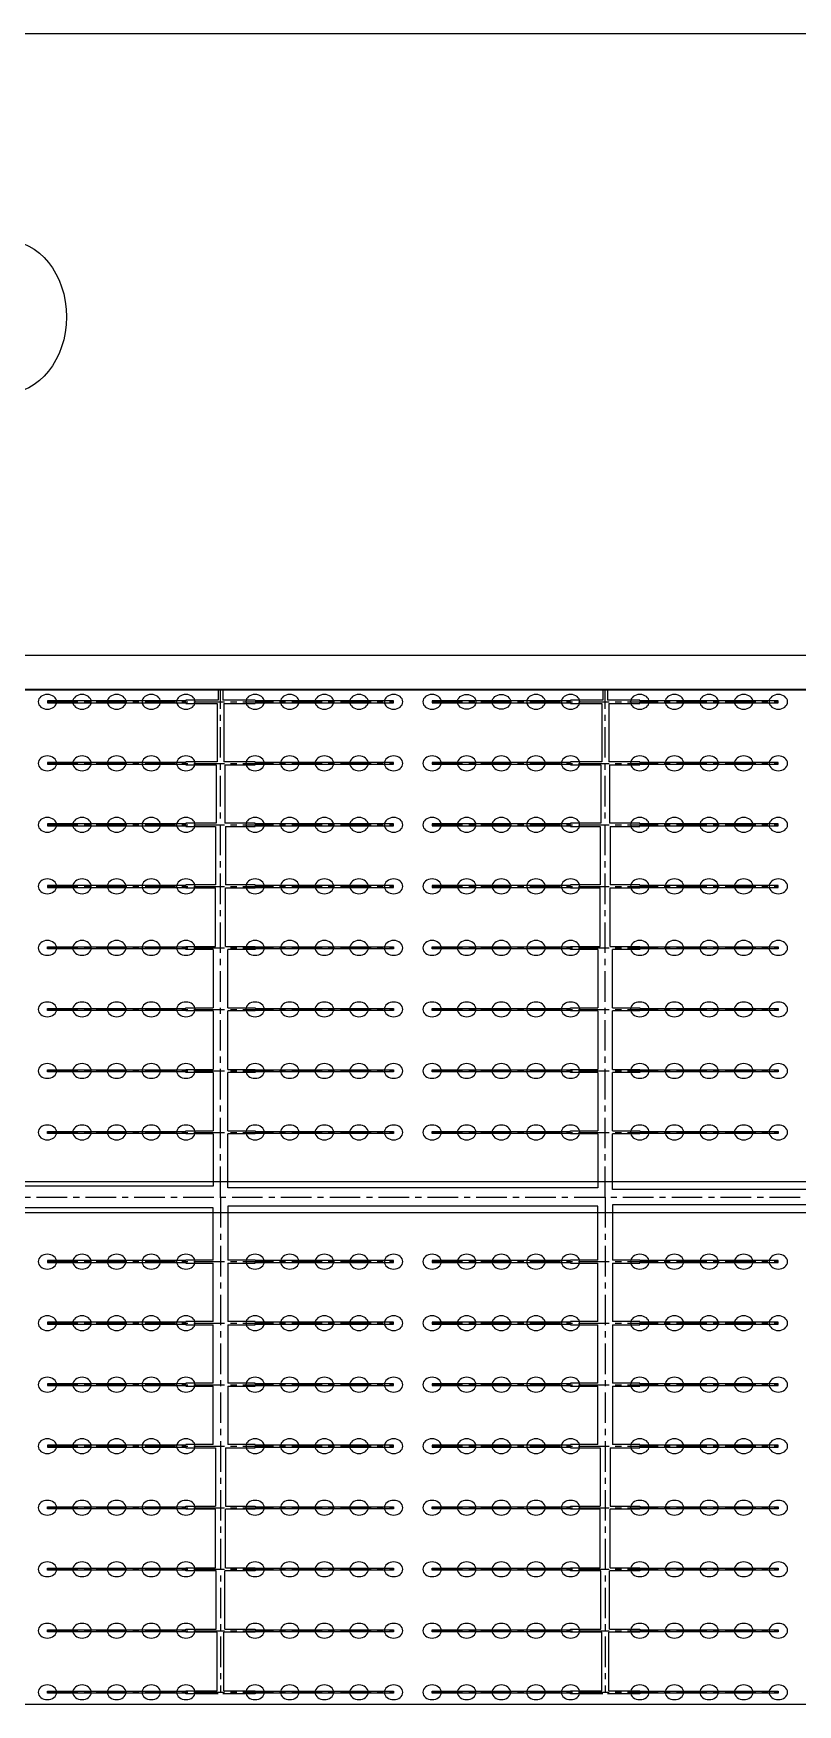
# Model space of a CAD drawing. Header units: millimetres. Extents: x 738100 to 1284508, y 138373 to 260796.
# Drawn here: x 824032 to 831976, y 219875 to 237261 of the extents above; entities that cross this region are included whole.
import ezdxf

# ---------------------------------------------------------------- set-up
doc = ezdxf.new("R2010")
doc.units = ezdxf.units.MM
doc.linetypes.add('CENTER', pattern=[50.8, 31.75, -6.35, 6.35, -6.35])
doc.layers.add('轴线', color=6, linetype='CENTER')

msp = doc.modelspace()

# ---------------------------------------------------------------- linework, layer by layer
at = {"lineweight": -3, "ltscale": 100}
for p, q in [((779900.494, 237260.765), (843900.494, 237260.765)), ((843900.494, 230435.296), (779900.494, 230435.296)), ((779900.494, 230433.442), (843900.494, 230433.442)), ((777220.494, 225315.296), (843900.494, 225315.296)), ((777220.494, 225315.296), (843900.494, 225315.296)), ((777220.494, 225315.296), (843900.494, 225315.296)), ((779900.494, 224995.296), (843900.494, 224995.296)), ((843900.494, 219875.296), (779900.494, 219875.296))]:
    msp.add_line(p, q, dxfattribs=at)
at = {"lineweight": -3}
msp.add_line((842940.494, 230789.288), (779900.494, 230789.288), dxfattribs=at)
at = {"ltscale": 10}
for p, q in [((825952.494, 230435.296), (825952.494, 230323.296)), ((826000.494, 230435.296), (826000.494, 230323.296)), ((829952.494, 230435.296), (829952.494, 230323.296)), ((830000.494, 230435.296), (830000.494, 230323.296)), ((824176.494, 230317.536), (824176.494, 230297.056)), ((825616.494, 230317.536), (824176.494, 230317.536)), ((824176.494, 230297.056), (825616.494, 230297.056)), ((825952.494, 230323.296), (825616.494, 230323.296)), ((825616.494, 230323.296), (825616.494, 230317.536)), ((825616.494, 230297.056), (825616.494, 230291.296)), ((825616.494, 230291.296), (825940.494, 230291.296)), ((825940.494, 230291.296), (825940.494, 229683.296)), ((826336.494, 230323.296), (826000.494, 230323.296)), ((826012.494, 230291.296), (826336.494, 230291.296)), ((826012.494, 230291.296), (826012.494, 229683.296)), ((827776.494, 230317.536), (826336.494, 230317.536)), ((826336.494, 230297.056), (827776.494, 230297.056)), ((827776.494, 230297.056), (827776.494, 230317.536)), ((828176.494, 230317.536), (828176.494, 230297.056)), ((829616.494, 230317.536), (828176.494, 230317.536)), ((828176.494, 230297.056), (829616.494, 230297.056)), ((829952.494, 230323.296), (829616.494, 230323.296)), ((829616.494, 230323.296), (829616.494, 230317.536)), ((829616.494, 230297.056), (829616.494, 230291.296)), ((829616.494, 230291.296), (829940.494, 230291.296)), ((829940.494, 230291.296), (829940.494, 229683.296)), ((830336.494, 230323.296), (830000.494, 230323.296)), ((830012.494, 230291.296), (830336.494, 230291.296)), ((830012.494, 230291.296), (830012.494, 229683.296)), ((830336.494, 230317.536), (830336.494, 230323.296)), ((831776.494, 230317.536), (830336.494, 230317.536)), ((830336.494, 230291.296), (830336.494, 230297.056)), ((830336.494, 230297.056), (831776.494, 230297.056)), ((831776.494, 230297.056), (831776.494, 230317.536)), ((824176.494, 229677.536), (824176.494, 229657.056)), ((825616.494, 229677.536), (824176.494, 229677.536)), ((825940.494, 229683.296), (825616.494, 229683.296)), ((825616.494, 229683.296), (825616.494, 229677.536)), ((826336.494, 229683.296), (826012.494, 229683.296)), ((826336.494, 229677.536), (826336.494, 229683.296)), ((827776.494, 229677.536), (826336.494, 229677.536)), ((827776.494, 229657.056), (827776.494, 229677.536)), ((828176.494, 229677.536), (828176.494, 229657.056)), ((829616.494, 229677.536), (828176.494, 229677.536)), ((829940.494, 229683.296), (829616.494, 229683.296)), ((829616.494, 229683.296), (829616.494, 229677.536)), ((830336.494, 229683.296), (830012.494, 229683.296)), ((830336.494, 229677.536), (830336.494, 229683.296)), ((831776.494, 229677.536), (830336.494, 229677.536)), ((831776.494, 229657.056), (831776.494, 229677.536)), ((824176.494, 229657.056), (825616.494, 229657.056)), ((825616.494, 229657.056), (825616.494, 229651.296)), ((825616.494, 229651.296), (825932.494, 229651.296)), ((825932.494, 229651.296), (825932.494, 229043.296)), ((826020.494, 229651.296), (826336.494, 229651.296)), ((826020.494, 229651.296), (826020.494, 229043.296)), ((826336.494, 229651.296), (826336.494, 229657.056)), ((826336.494, 229657.056), (827776.494, 229657.056)), ((828176.494, 229657.056), (829616.494, 229657.056)), ((829616.494, 229657.056), (829616.494, 229651.296)), ((829616.494, 229651.296), (829932.494, 229651.296)), ((829932.494, 229651.296), (829932.494, 229043.296)), ((830020.494, 229651.296), (830336.494, 229651.296)), ((830020.494, 229651.296), (830020.494, 229043.296)), ((830336.494, 229651.296), (830336.494, 229657.056)), ((830336.494, 229657.056), (831776.494, 229657.056)), ((824176.494, 229037.536), (824176.494, 229017.056)), ((825616.494, 229037.536), (824176.494, 229037.536)), ((824176.494, 229017.056), (825616.494, 229017.056)), ((825932.494, 229043.296), (825616.494, 229043.296)), ((825616.494, 229043.296), (825616.494, 229037.536)), ((825616.494, 229017.056), (825616.494, 229011.296)), ((825616.494, 229011.296), (825924.494, 229011.296)), ((825924.494, 229011.296), (825924.494, 228403.296)), ((826336.494, 229043.296), (826020.494, 229043.296)), ((826028.494, 229011.296), (826336.494, 229011.296)), ((826028.494, 229011.296), (826028.494, 228403.296)), ((826336.494, 229037.536), (826336.494, 229043.296)), ((827776.494, 229037.536), (826336.494, 229037.536)), ((826336.494, 229011.296), (826336.494, 229017.056)), ((826336.494, 229017.056), (827776.494, 229017.056)), ((827776.494, 229017.056), (827776.494, 229037.536)), ((828176.494, 229037.536), (828176.494, 229017.056)), ((829616.494, 229037.536), (828176.494, 229037.536)), ((828176.494, 229017.056), (829616.494, 229017.056)), ((829932.494, 229043.296), (829616.494, 229043.296)), ((829616.494, 229043.296), (829616.494, 229037.536)), ((829616.494, 229017.056), (829616.494, 229011.296)), ((829616.494, 229011.296), (829924.494, 229011.296)), ((829924.494, 229011.296), (829924.494, 228403.296)), ((830336.494, 229043.296), (830020.494, 229043.296)), ((830028.494, 229011.296), (830336.494, 229011.296)), ((830028.494, 229011.296), (830028.494, 228403.296)), ((830336.494, 229037.536), (830336.494, 229043.296)), ((831776.494, 229037.536), (830336.494, 229037.536)), ((830336.494, 229011.296), (830336.494, 229017.056)), ((830336.494, 229017.056), (831776.494, 229017.056)), ((831776.494, 229017.056), (831776.494, 229037.536)), ((824176.494, 228397.536), (824176.494, 228377.056)), ((825616.494, 228397.536), (824176.494, 228397.536)), ((824176.494, 228377.056), (825616.494, 228377.056)), ((825924.494, 228403.296), (825616.494, 228403.296)), ((825616.494, 228403.296), (825616.494, 228397.536)), ((825616.494, 228377.056), (825616.494, 228371.296)), ((825616.494, 228371.296), (825924.494, 228371.296)), ((825924.494, 227763.296), (825924.494, 228371.296)), ((826336.494, 228403.296), (826028.494, 228403.296)), ((826028.494, 228371.296), (826336.494, 228371.296)), ((826028.494, 227763.296), (826028.494, 228371.296)), ((826336.494, 228397.536), (826336.494, 228403.296)), ((827776.494, 228397.536), (826336.494, 228397.536)), ((826336.494, 228371.296), (826336.494, 228377.056)), ((826336.494, 228377.056), (827776.494, 228377.056)), ((827776.494, 228377.056), (827776.494, 228397.536)), ((828176.494, 228397.536), (828176.494, 228377.056)), ((829616.494, 228397.536), (828176.494, 228397.536)), ((828176.494, 228377.056), (829616.494, 228377.056)), ((829924.494, 228403.296), (829616.494, 228403.296)), ((829616.494, 228403.296), (829616.494, 228397.536)), ((829616.494, 228377.056), (829616.494, 228371.296)), ((829616.494, 228371.296), (829924.494, 228371.296)), ((829924.494, 227763.296), (829924.494, 228371.296)), ((830336.494, 228403.296), (830028.494, 228403.296)), ((830028.494, 228371.296), (830336.494, 228371.296)), ((830028.494, 227763.296), (830028.494, 228371.296)), ((830336.494, 228397.536), (830336.494, 228403.296)), ((831776.494, 228397.536), (830336.494, 228397.536)), ((830336.494, 228371.296), (830336.494, 228377.056)), ((830336.494, 228377.056), (831776.494, 228377.056)), ((831776.494, 228377.056), (831776.494, 228397.536)), ((824176.494, 227737.056), (824176.494, 227757.536)), ((824176.494, 227757.536), (825616.494, 227757.536)), ((825616.494, 227757.536), (825616.494, 227763.296)), ((825616.494, 227763.296), (825924.494, 227763.296)), ((826028.494, 227763.296), (826336.494, 227763.296)), ((826336.494, 227763.296), (826336.494, 227757.536)), ((826336.494, 227757.536), (827776.494, 227757.536)), ((827776.494, 227757.536), (827776.494, 227737.056)), ((828176.494, 227737.056), (828176.494, 227757.536)), ((828176.494, 227757.536), (829616.494, 227757.536)), ((829616.494, 227757.536), (829616.494, 227763.296)), ((829616.494, 227763.296), (829924.494, 227763.296)), ((830028.494, 227763.296), (830336.494, 227763.296)), ((830336.494, 227763.296), (830336.494, 227757.536)), ((830336.494, 227757.536), (831776.494, 227757.536)), ((831776.494, 227757.536), (831776.494, 227737.056)), ((825616.494, 227737.056), (824176.494, 227737.056)), ((825616.494, 227731.296), (825616.494, 227737.056)), ((825900.494, 227731.296), (825616.494, 227731.296)), ((825900.494, 227731.296), (825900.494, 227123.296)), ((826336.494, 227731.296), (826052.494, 227731.296)), ((826052.494, 227123.296), (826052.494, 227731.296)), ((827776.494, 227737.056), (826336.494, 227737.056)), ((826336.494, 227737.056), (826336.494, 227731.296)), ((829616.494, 227737.056), (828176.494, 227737.056)), ((829616.494, 227731.296), (829616.494, 227737.056)), ((829900.494, 227731.296), (829616.494, 227731.296)), ((829900.494, 227731.296), (829900.494, 227123.296)), ((830336.494, 227731.296), (830052.494, 227731.296)), ((830052.494, 227123.296), (830052.494, 227731.296)), ((831776.494, 227737.056), (830336.494, 227737.056)), ((830336.494, 227737.056), (830336.494, 227731.296)), ((824176.494, 227097.056), (824176.494, 227117.536)), ((824176.494, 227117.536), (825616.494, 227117.536)), ((825616.494, 227097.056), (824176.494, 227097.056)), ((825616.494, 227117.536), (825616.494, 227123.296)), ((825616.494, 227123.296), (825900.494, 227123.296)), ((825616.494, 227091.296), (825616.494, 227097.056)), ((825900.494, 227091.296), (825616.494, 227091.296)), ((825900.494, 227091.296), (825900.494, 226483.296)), ((826052.494, 227123.296), (826336.494, 227123.296)), ((826336.494, 227091.296), (826052.494, 227091.296)), ((826052.494, 226483.296), (826052.494, 227091.296)), ((826336.494, 227123.296), (826336.494, 227117.536)), ((826336.494, 227117.536), (827776.494, 227117.536)), ((827776.494, 227097.056), (826336.494, 227097.056)), ((826336.494, 227097.056), (826336.494, 227091.296)), ((827776.494, 227117.536), (827776.494, 227097.056)), ((828176.494, 227097.056), (828176.494, 227117.536)), ((828176.494, 227117.536), (829616.494, 227117.536)), ((829616.494, 227097.056), (828176.494, 227097.056)), ((829616.494, 227117.536), (829616.494, 227123.296)), ((829616.494, 227123.296), (829900.494, 227123.296)), ((829616.494, 227091.296), (829616.494, 227097.056)), ((829900.494, 227091.296), (829616.494, 227091.296)), ((829900.494, 227091.296), (829900.494, 226483.296)), ((830052.494, 227123.296), (830336.494, 227123.296)), ((830336.494, 227091.296), (830052.494, 227091.296)), ((830052.494, 226483.296), (830052.494, 227091.296)), ((830336.494, 227123.296), (830336.494, 227117.536)), ((830336.494, 227117.536), (831776.494, 227117.536)), ((831776.494, 227097.056), (830336.494, 227097.056)), ((830336.494, 227097.056), (830336.494, 227091.296)), ((831776.494, 227117.536), (831776.494, 227097.056)), ((824176.494, 226457.056), (824176.494, 226477.536)), ((824176.494, 226477.536), (825616.494, 226477.536)), ((825616.494, 226457.056), (824176.494, 226457.056)), ((825616.494, 226477.536), (825616.494, 226483.296)), ((825616.494, 226483.296), (825900.494, 226483.296)), ((825616.494, 226451.296), (825616.494, 226457.056)), ((825900.494, 226451.296), (825616.494, 226451.296)), ((825900.494, 226451.296), (825900.494, 225843.296)), ((826052.494, 226483.296), (826336.494, 226483.296)), ((826336.494, 226451.296), (826052.494, 226451.296)), ((826052.494, 225843.296), (826052.494, 226451.296)), ((826336.494, 226483.296), (826336.494, 226477.536)), ((826336.494, 226477.536), (827776.494, 226477.536)), ((827776.494, 226457.056), (826336.494, 226457.056)), ((826336.494, 226457.056), (826336.494, 226451.296)), ((827776.494, 226477.536), (827776.494, 226457.056)), ((828176.494, 226457.056), (828176.494, 226477.536)), ((828176.494, 226477.536), (829616.494, 226477.536)), ((829616.494, 226457.056), (828176.494, 226457.056)), ((829616.494, 226477.536), (829616.494, 226483.296)), ((829616.494, 226483.296), (829900.494, 226483.296)), ((829616.494, 226451.296), (829616.494, 226457.056)), ((829900.494, 226451.296), (829616.494, 226451.296)), ((829900.494, 226451.296), (829900.494, 225843.296)), ((830052.494, 226483.296), (830336.494, 226483.296)), ((830336.494, 226451.296), (830052.494, 226451.296)), ((830052.494, 225843.296), (830052.494, 226451.296)), ((830336.494, 226483.296), (830336.494, 226477.536)), ((830336.494, 226477.536), (831776.494, 226477.536)), ((831776.494, 226457.056), (830336.494, 226457.056)), ((830336.494, 226457.056), (830336.494, 226451.296)), ((831776.494, 226477.536), (831776.494, 226457.056)), ((824176.494, 225817.056), (824176.494, 225837.536)), ((824176.494, 225837.536), (825616.494, 225837.536)), ((825616.494, 225837.536), (825616.494, 225843.296)), ((825616.494, 225843.296), (825900.494, 225843.296)), ((826052.494, 225843.296), (826336.494, 225843.296)), ((826336.494, 225843.296), (826336.494, 225837.536)), ((826336.494, 225837.536), (827776.494, 225837.536)), ((827776.494, 225837.536), (827776.494, 225817.056)), ((828176.494, 225817.056), (828176.494, 225837.536)), ((828176.494, 225837.536), (829616.494, 225837.536)), ((829616.494, 225837.536), (829616.494, 225843.296)), ((829616.494, 225843.296), (829900.494, 225843.296)), ((830052.494, 225843.296), (830336.494, 225843.296)), ((830336.494, 225843.296), (830336.494, 225837.536)), ((830336.494, 225837.536), (831776.494, 225837.536)), ((831776.494, 225837.536), (831776.494, 225817.056)), ((825616.494, 225817.056), (824176.494, 225817.056)), ((825616.494, 225811.296), (825616.494, 225817.056)), ((825900.494, 225811.296), (825616.494, 225811.296)), ((825900.494, 225811.296), (825900.494, 225267.296)), ((826336.494, 225811.296), (826052.494, 225811.296)), ((826052.494, 225251.296), (826052.494, 225811.296)), ((827776.494, 225817.056), (826336.494, 225817.056)), ((826336.494, 225817.056), (826336.494, 225811.296)), ((829616.494, 225817.056), (828176.494, 225817.056)), ((829616.494, 225811.296), (829616.494, 225817.056)), ((829900.494, 225811.296), (829616.494, 225811.296)), ((829900.494, 225811.296), (829900.494, 225251.296)), ((830336.494, 225811.296), (830052.494, 225811.296)), ((830052.494, 225235.296), (830052.494, 225811.296)), ((831776.494, 225817.056), (830336.494, 225817.056)), ((830336.494, 225817.056), (830336.494, 225811.296)), ((825900.494, 225267.296), (821976.494, 225267.296)), ((829900.494, 225251.296), (826052.494, 225251.296)), ((833900.494, 225235.296), (830052.494, 225235.296)), ((825900.494, 225043.296), (821976.494, 225043.296)), ((825900.494, 224995.296), (825900.494, 225043.296)), ((825900.494, 224499.296), (825900.494, 225043.296)), ((826052.494, 225059.296), (826052.494, 224995.296)), ((829900.494, 225059.296), (826052.494, 225059.296)), ((826052.494, 225059.296), (826052.494, 224499.296)), ((829900.494, 224995.296), (829900.494, 225059.296)), ((829900.494, 224499.296), (829900.494, 225059.296)), ((830052.494, 225075.296), (830052.494, 224995.296)), ((833900.494, 225075.296), (830052.494, 225075.296)), ((830052.494, 225075.296), (830052.494, 224499.296)), ((824176.494, 224493.536), (824176.494, 224473.056)), ((825616.494, 224493.536), (824176.494, 224493.536)), ((824176.494, 224473.056), (825616.494, 224473.056)), ((825900.494, 224499.296), (825616.494, 224499.296)), ((825616.494, 224499.296), (825616.494, 224493.536)), ((825616.494, 224473.056), (825616.494, 224467.296)), ((825616.494, 224467.296), (825900.494, 224467.296)), ((825900.494, 223859.296), (825900.494, 224467.296)), ((826336.494, 224499.296), (826052.494, 224499.296)), ((826052.494, 224467.296), (826336.494, 224467.296)), ((826052.494, 224467.296), (826052.494, 223859.296)), ((826336.494, 224493.536), (826336.494, 224499.296)), ((827776.494, 224493.536), (826336.494, 224493.536)), ((826336.494, 224467.296), (826336.494, 224473.056)), ((826336.494, 224473.056), (827776.494, 224473.056)), ((827776.494, 224473.056), (827776.494, 224493.536)), ((828176.494, 224493.536), (828176.494, 224473.056)), ((829616.494, 224493.536), (828176.494, 224493.536)), ((828176.494, 224473.056), (829616.494, 224473.056)), ((829900.494, 224499.296), (829616.494, 224499.296)), ((829616.494, 224499.296), (829616.494, 224493.536)), ((829616.494, 224473.056), (829616.494, 224467.296)), ((829616.494, 224467.296), (829900.494, 224467.296)), ((829900.494, 223859.296), (829900.494, 224467.296)), ((830336.494, 224499.296), (830052.494, 224499.296)), ((830052.494, 224467.296), (830336.494, 224467.296)), ((830052.494, 224467.296), (830052.494, 223859.296)), ((830336.494, 224493.536), (830336.494, 224499.296)), ((831776.494, 224493.536), (830336.494, 224493.536)), ((830336.494, 224467.296), (830336.494, 224473.056)), ((830336.494, 224473.056), (831776.494, 224473.056)), ((831776.494, 224473.056), (831776.494, 224493.536)), ((824176.494, 223853.536), (824176.494, 223833.056)), ((825616.494, 223853.536), (824176.494, 223853.536)), ((824176.494, 223833.056), (825616.494, 223833.056)), ((825900.494, 223859.296), (825616.494, 223859.296)), ((825616.494, 223859.296), (825616.494, 223853.536)), ((825616.494, 223833.056), (825616.494, 223827.296)), ((825616.494, 223827.296), (825900.494, 223827.296)), ((825900.494, 223219.296), (825900.494, 223827.296)), ((826336.494, 223859.296), (826052.494, 223859.296)), ((826052.494, 223827.296), (826336.494, 223827.296)), ((826052.494, 223827.296), (826052.494, 223219.296)), ((826336.494, 223853.536), (826336.494, 223859.296)), ((827776.494, 223853.536), (826336.494, 223853.536)), ((826336.494, 223827.296), (826336.494, 223833.056)), ((826336.494, 223833.056), (827776.494, 223833.056)), ((827776.494, 223833.056), (827776.494, 223853.536)), ((828176.494, 223853.536), (828176.494, 223833.056)), ((829616.494, 223853.536), (828176.494, 223853.536)), ((828176.494, 223833.056), (829616.494, 223833.056)), ((829900.494, 223859.296), (829616.494, 223859.296)), ((829616.494, 223859.296), (829616.494, 223853.536)), ((829616.494, 223833.056), (829616.494, 223827.296)), ((829616.494, 223827.296), (829900.494, 223827.296)), ((829900.494, 223219.296), (829900.494, 223827.296)), ((830336.494, 223859.296), (830052.494, 223859.296)), ((830052.494, 223827.296), (830336.494, 223827.296)), ((830052.494, 223827.296), (830052.494, 223219.296)), ((830336.494, 223853.536), (830336.494, 223859.296)), ((831776.494, 223853.536), (830336.494, 223853.536)), ((830336.494, 223827.296), (830336.494, 223833.056)), ((830336.494, 223833.056), (831776.494, 223833.056)), ((831776.494, 223833.056), (831776.494, 223853.536)), ((824176.494, 223213.536), (824176.494, 223193.056)), ((825616.494, 223213.536), (824176.494, 223213.536)), ((824176.494, 223193.056), (825616.494, 223193.056)), ((825900.494, 223219.296), (825616.494, 223219.296)), ((825616.494, 223219.296), (825616.494, 223213.536)), ((825616.494, 223193.056), (825616.494, 223187.296)), ((825616.494, 223187.296), (825900.494, 223187.296)), ((825900.494, 222579.296), (825900.494, 223187.296)), ((826336.494, 223219.296), (826052.494, 223219.296)), ((826052.494, 223187.296), (826336.494, 223187.296)), ((826052.494, 223187.296), (826052.494, 222579.296)), ((826336.494, 223213.536), (826336.494, 223219.296)), ((827776.494, 223213.536), (826336.494, 223213.536)), ((826336.494, 223187.296), (826336.494, 223193.056)), ((826336.494, 223193.056), (827776.494, 223193.056)), ((827776.494, 223193.056), (827776.494, 223213.536)), ((828176.494, 223213.536), (828176.494, 223193.056)), ((829616.494, 223213.536), (828176.494, 223213.536)), ((828176.494, 223193.056), (829616.494, 223193.056)), ((829900.494, 223219.296), (829616.494, 223219.296)), ((829616.494, 223219.296), (829616.494, 223213.536)), ((829616.494, 223193.056), (829616.494, 223187.296)), ((829616.494, 223187.296), (829900.494, 223187.296)), ((829900.494, 222579.296), (829900.494, 223187.296)), ((830336.494, 223219.296), (830052.494, 223219.296)), ((830052.494, 223187.296), (830336.494, 223187.296)), ((830052.494, 223187.296), (830052.494, 222579.296)), ((830336.494, 223213.536), (830336.494, 223219.296)), ((831776.494, 223213.536), (830336.494, 223213.536)), ((830336.494, 223187.296), (830336.494, 223193.056)), ((830336.494, 223193.056), (831776.494, 223193.056)), ((831776.494, 223193.056), (831776.494, 223213.536)), ((824176.494, 222573.536), (824176.494, 222553.056)), ((825616.494, 222573.536), (824176.494, 222573.536)), ((824176.494, 222553.056), (825616.494, 222553.056)), ((825900.494, 222579.296), (825616.494, 222579.296)), ((825616.494, 222579.296), (825616.494, 222573.536)), ((825616.494, 222553.056), (825616.494, 222547.296)), ((825616.494, 222547.296), (825924.494, 222547.296)), ((825924.494, 222547.296), (825924.494, 221939.296)), ((826028.494, 222547.296), (826336.494, 222547.296)), ((826028.494, 222547.296), (826028.494, 221939.296)), ((826336.494, 222579.296), (826052.494, 222579.296)), ((826336.494, 222573.536), (826336.494, 222579.296)), ((827776.494, 222573.536), (826336.494, 222573.536)), ((826336.494, 222547.296), (826336.494, 222553.056)), ((826336.494, 222553.056), (827776.494, 222553.056)), ((827776.494, 222553.056), (827776.494, 222573.536)), ((828176.494, 222573.536), (828176.494, 222553.056)), ((829616.494, 222573.536), (828176.494, 222573.536)), ((828176.494, 222553.056), (829616.494, 222553.056)), ((829900.494, 222579.296), (829616.494, 222579.296)), ((829616.494, 222579.296), (829616.494, 222573.536)), ((829616.494, 222553.056), (829616.494, 222547.296)), ((829616.494, 222547.296), (829924.494, 222547.296)), ((829924.494, 222547.296), (829924.494, 221939.296)), ((830028.494, 222547.296), (830336.494, 222547.296)), ((830028.494, 222547.296), (830028.494, 221939.296)), ((830336.494, 222579.296), (830052.494, 222579.296)), ((830336.494, 222573.536), (830336.494, 222579.296)), ((831776.494, 222573.536), (830336.494, 222573.536)), ((830336.494, 222547.296), (830336.494, 222553.056)), ((830336.494, 222553.056), (831776.494, 222553.056)), ((831776.494, 222553.056), (831776.494, 222573.536)), ((824176.494, 221913.056), (824176.494, 221933.536)), ((824176.494, 221933.536), (825616.494, 221933.536)), ((825616.494, 221913.056), (824176.494, 221913.056)), ((825616.494, 221933.536), (825616.494, 221939.296)), ((825616.494, 221939.296), (825924.494, 221939.296)), ((825616.494, 221907.296), (825616.494, 221913.056)), ((825924.494, 221907.296), (825616.494, 221907.296)), ((825924.494, 221299.296), (825924.494, 221907.296)), ((826028.494, 221939.296), (826336.494, 221939.296)), ((826336.494, 221907.296), (826028.494, 221907.296)), ((826028.494, 221299.296), (826028.494, 221907.296)), ((826336.494, 221939.296), (826336.494, 221933.536)), ((826336.494, 221933.536), (827776.494, 221933.536)), ((827776.494, 221913.056), (826336.494, 221913.056)), ((826336.494, 221913.056), (826336.494, 221907.296)), ((827776.494, 221933.536), (827776.494, 221913.056)), ((828176.494, 221913.056), (828176.494, 221933.536)), ((828176.494, 221933.536), (829616.494, 221933.536)), ((829616.494, 221913.056), (828176.494, 221913.056)), ((829616.494, 221933.536), (829616.494, 221939.296)), ((829616.494, 221939.296), (829924.494, 221939.296)), ((829616.494, 221907.296), (829616.494, 221913.056)), ((829924.494, 221907.296), (829616.494, 221907.296)), ((829924.494, 221299.296), (829924.494, 221907.296)), ((830028.494, 221939.296), (830336.494, 221939.296)), ((830336.494, 221907.296), (830028.494, 221907.296)), ((830028.494, 221299.296), (830028.494, 221907.296)), ((830336.494, 221939.296), (830336.494, 221933.536)), ((830336.494, 221933.536), (831776.494, 221933.536)), ((831776.494, 221913.056), (830336.494, 221913.056)), ((830336.494, 221913.056), (830336.494, 221907.296)), ((831776.494, 221933.536), (831776.494, 221913.056)), ((824176.494, 221273.056), (824176.494, 221293.536)), ((824176.494, 221293.536), (825616.494, 221293.536)), ((825616.494, 221273.056), (824176.494, 221273.056)), ((825616.494, 221293.536), (825616.494, 221299.296)), ((825616.494, 221299.296), (825924.494, 221299.296)), ((825616.494, 221267.296), (825616.494, 221273.056)), ((825932.494, 221267.296), (825616.494, 221267.296)), ((825932.494, 220659.296), (825932.494, 221267.296)), ((826336.494, 221267.296), (826020.494, 221267.296)), ((826020.494, 220659.296), (826020.494, 221267.296)), ((826028.494, 221299.296), (826336.494, 221299.296)), ((826336.494, 221299.296), (826336.494, 221293.536)), ((826336.494, 221293.536), (827776.494, 221293.536)), ((827776.494, 221273.056), (826336.494, 221273.056)), ((826336.494, 221273.056), (826336.494, 221267.296)), ((827776.494, 221293.536), (827776.494, 221273.056)), ((828176.494, 221273.056), (828176.494, 221293.536)), ((828176.494, 221293.536), (829616.494, 221293.536)), ((829616.494, 221273.056), (828176.494, 221273.056)), ((829616.494, 221293.536), (829616.494, 221299.296)), ((829616.494, 221299.296), (829924.494, 221299.296)), ((829616.494, 221267.296), (829616.494, 221273.056)), ((829932.494, 221267.296), (829616.494, 221267.296)), ((829932.494, 220659.296), (829932.494, 221267.296)), ((830336.494, 221267.296), (830020.494, 221267.296)), ((830020.494, 220659.296), (830020.494, 221267.296)), ((830028.494, 221299.296), (830336.494, 221299.296)), ((830336.494, 221299.296), (830336.494, 221293.536)), ((830336.494, 221293.536), (831776.494, 221293.536)), ((831776.494, 221273.056), (830336.494, 221273.056)), ((830336.494, 221273.056), (830336.494, 221267.296)), ((831776.494, 221293.536), (831776.494, 221273.056)), ((824176.494, 220633.056), (824176.494, 220653.536)), ((824176.494, 220653.536), (825616.494, 220653.536)), ((825616.494, 220633.056), (824176.494, 220633.056)), ((825616.494, 220653.536), (825616.494, 220659.296)), ((825616.494, 220659.296), (825932.494, 220659.296)), ((825616.494, 220627.296), (825616.494, 220633.056)), ((825940.494, 220627.296), (825616.494, 220627.296)), ((825940.494, 220019.296), (825940.494, 220627.296)), ((826336.494, 220627.296), (826012.494, 220627.296)), ((826012.494, 220019.296), (826012.494, 220627.296)), ((826020.494, 220659.296), (826336.494, 220659.296)), ((826336.494, 220659.296), (826336.494, 220653.536)), ((826336.494, 220653.536), (827776.494, 220653.536)), ((827776.494, 220633.056), (826336.494, 220633.056)), ((826336.494, 220633.056), (826336.494, 220627.296)), ((827776.494, 220653.536), (827776.494, 220633.056)), ((828176.494, 220633.056), (828176.494, 220653.536)), ((828176.494, 220653.536), (829616.494, 220653.536)), ((829616.494, 220633.056), (828176.494, 220633.056)), ((829616.494, 220653.536), (829616.494, 220659.296)), ((829616.494, 220659.296), (829932.494, 220659.296)), ((829616.494, 220627.296), (829616.494, 220633.056)), ((829940.494, 220627.296), (829616.494, 220627.296)), ((829940.494, 220019.296), (829940.494, 220627.296)), ((830336.494, 220627.296), (830012.494, 220627.296)), ((830012.494, 220019.296), (830012.494, 220627.296)), ((830020.494, 220659.296), (830336.494, 220659.296)), ((830336.494, 220659.296), (830336.494, 220653.536)), ((830336.494, 220653.536), (831776.494, 220653.536)), ((831776.494, 220633.056), (830336.494, 220633.056)), ((830336.494, 220633.056), (830336.494, 220627.296)), ((831776.494, 220653.536), (831776.494, 220633.056)), ((824176.494, 219993.056), (824176.494, 220013.536)), ((824176.494, 220013.536), (825616.494, 220013.536)), ((825616.494, 219993.056), (824176.494, 219993.056)), ((825616.494, 220013.536), (825616.494, 220019.296)), ((825616.494, 220019.296), (825940.494, 220019.296)), ((825616.494, 219987.296), (825616.494, 219993.056)), ((825952.494, 219987.296), (825616.494, 219987.296)), ((826336.494, 219987.296), (826000.494, 219987.296)), ((826012.494, 220019.296), (826336.494, 220019.296)), ((826336.494, 220019.296), (826336.494, 220013.536)), ((826336.494, 220013.536), (827776.494, 220013.536)), ((827776.494, 219993.056), (826336.494, 219993.056)), ((826336.494, 219993.056), (826336.494, 219987.296)), ((827776.494, 220013.536), (827776.494, 219993.056)), ((828176.494, 219993.056), (828176.494, 220013.536)), ((828176.494, 220013.536), (829616.494, 220013.536)), ((829616.494, 219993.056), (828176.494, 219993.056)), ((829616.494, 220013.536), (829616.494, 220019.296)), ((829616.494, 220019.296), (829940.494, 220019.296)), ((829616.494, 219987.296), (829616.494, 219993.056)), ((829952.494, 219987.296), (829616.494, 219987.296)), ((830336.494, 219987.296), (830000.494, 219987.296)), ((830012.494, 220019.296), (830336.494, 220019.296)), ((830336.494, 220019.296), (830336.494, 220013.536)), ((830336.494, 220013.536), (831776.494, 220013.536)), ((831776.494, 219993.056), (830336.494, 219993.056)), ((830336.494, 219993.056), (830336.494, 219987.296)), ((831776.494, 220013.536), (831776.494, 219993.056))]:
    msp.add_line(p, q, dxfattribs=at)
msp.add_ellipse((823735.15, 234312.042), major_axis=(0, 800), ratio=0.8, start_param=4.71238898, end_param=10.995574288)
at = {"ltscale": 10, "extrusion": (0, 0, -1)}
for centre in [(824176.494, 230307.296), (824536.494, 230307.296), (824896.494, 230307.296), (825256.494, 230307.296), (825616.494, 230307.296), (826336.494, 230307.296), (826696.494, 230307.296), (827056.494, 230307.296), (827416.494, 230307.296), (827776.494, 230307.296), (828176.494, 230307.296), (829256.494, 230307.296), (829616.494, 230307.296), (830336.494, 230307.296), (830696.494, 230307.296), (831056.494, 230307.296), (831416.494, 230307.296), (831776.494, 230307.296), (824176.494, 229667.296), (824536.494, 229667.296), (824896.494, 229667.296), (825256.494, 229667.296), (825616.494, 229667.296), (826336.494, 229667.296), (826696.494, 229667.296), (827056.494, 229667.296), (827416.494, 229667.296), (827776.494, 229667.296), (828176.494, 229667.296), (828536.494, 229667.296), (828896.494, 229667.296), (829256.494, 229667.296), (829616.494, 229667.296), (830336.494, 229667.296), (830696.494, 229667.296), (831056.494, 229667.296), (831416.494, 229667.296), (831776.494, 229667.296), (824176.494, 229027.296), (824536.494, 229027.296), (824896.494, 229027.296), (825256.494, 229027.296), (825616.494, 229027.296), (826336.494, 229027.296), (826696.494, 229027.296), (827056.494, 229027.296), (827416.494, 229027.296), (827776.494, 229027.296), (828176.494, 229027.296), (828536.494, 229027.296), (828896.494, 229027.296), (829256.494, 229027.296), (829616.494, 229027.296), (830336.494, 229027.296), (830696.494, 229027.296), (831056.494, 229027.296), (831416.494, 229027.296), (831776.494, 229027.296), (824176.494, 228387.296), (824536.494, 228387.296), (824896.494, 228387.296), (825256.494, 228387.296), (825616.494, 228387.296), (826336.494, 228387.296), (826696.494, 228387.296), (827056.494, 228387.296), (827416.494, 228387.296), (827776.494, 228387.296), (828176.494, 228387.296), (828536.494, 228387.296), (828896.494, 228387.296), (829256.494, 228387.296), (829616.494, 228387.296), (830336.494, 228387.296), (830696.494, 228387.296), (831056.494, 228387.296), (831416.494, 228387.296), (831776.494, 228387.296), (824176.494, 227747.296), (824536.494, 227747.296), (824896.494, 227747.296), (825256.494, 227747.296), (825616.494, 227747.296), (826336.494, 227747.296), (826696.494, 227747.296), (827056.494, 227747.296), (827416.494, 227747.296), (827776.494, 227747.296), (828176.494, 227747.296), (828536.494, 227747.296), (828896.494, 227747.296), (829256.494, 227747.296), (829616.494, 227747.296), (830336.494, 227747.296), (830696.494, 227747.296), (831056.494, 227747.296), (831416.494, 227747.296), (831776.494, 227747.296), (824176.494, 227107.296), (824536.494, 227107.296), (824896.494, 227107.296), (825256.494, 227107.296), (825616.494, 227107.296), (826336.494, 227107.296), (826696.494, 227107.296), (827056.494, 227107.296), (827416.494, 227107.296), (827776.494, 227107.296), (828176.494, 227107.296), (828536.494, 227107.296), (828896.494, 227107.296), (829256.494, 227107.296), (829616.494, 227107.296), (830336.494, 227107.296), (830696.494, 227107.296), (831056.494, 227107.296), (831416.494, 227107.296), (831776.494, 227107.296), (829256.494, 226467.296), (829616.494, 226467.296), (830336.494, 226467.296), (830696.494, 226467.296), (831056.494, 226467.296), (831416.494, 226467.296), (831776.494, 226467.296), (829256.494, 225827.296), (829616.494, 225827.296), (830336.494, 225827.296), (830696.494, 225827.296), (831056.494, 225827.296), (831416.494, 225827.296), (831776.494, 225827.296), (824176.494, 224483.296), (824536.494, 224483.296), (824896.494, 224483.296), (825256.494, 224483.296), (825616.494, 224483.296), (826336.494, 224483.296), (826696.494, 224483.296), (827056.494, 224483.296), (827416.494, 224483.296), (827776.494, 224483.296), (828176.494, 224483.296), (828536.494, 224483.296), (828896.494, 224483.296), (829256.494, 224483.296), (829616.494, 224483.296), (830336.494, 224483.296), (830696.494, 224483.296), (831056.494, 224483.296), (831416.494, 224483.296), (831776.494, 224483.296), (824176.494, 223843.296), (824536.494, 223843.296), (824896.494, 223843.296), (825256.494, 223843.296), (825616.494, 223843.296), (826336.494, 223843.296), (826696.494, 223843.296), (827056.494, 223843.296), (827416.494, 223843.296), (827776.494, 223843.296), (828176.494, 223843.296), (828536.494, 223843.296), (828896.494, 223843.296), (829256.494, 223843.296), (829616.494, 223843.296), (830336.494, 223843.296), (830696.494, 223843.296), (831056.494, 223843.296), (831416.494, 223843.296), (831776.494, 223843.296), (824176.494, 223203.296), (824536.494, 223203.296), (824896.494, 223203.296), (825256.494, 223203.296), (825616.494, 223203.296), (826336.494, 223203.296), (826696.494, 223203.296), (827056.494, 223203.296), (827416.494, 223203.296), (827776.494, 223203.296), (828176.494, 223203.296), (828536.494, 223203.296), (828896.494, 223203.296), (829256.494, 223203.296), (829616.494, 223203.296), (830336.494, 223203.296), (830696.494, 223203.296), (831056.494, 223203.296), (831416.494, 223203.296), (831776.494, 223203.296), (824176.494, 222563.296), (824536.494, 222563.296), (824896.494, 222563.296), (825256.494, 222563.296), (825616.494, 222563.296), (826336.494, 222563.296), (826696.494, 222563.296), (827056.494, 222563.296), (827416.494, 222563.296), (827776.494, 222563.296), (828176.494, 222563.296), (828536.494, 222563.296), (828896.494, 222563.296), (829256.494, 222563.296), (829616.494, 222563.296), (830336.494, 222563.296), (830696.494, 222563.296), (831056.494, 222563.296), (831416.494, 222563.296), (831776.494, 222563.296), (824176.494, 221923.296), (824536.494, 221923.296), (824896.494, 221923.296), (825256.494, 221923.296), (825616.494, 221923.296), (826336.494, 221923.296), (826696.494, 221923.296), (827056.494, 221923.296), (827416.494, 221923.296), (827776.494, 221923.296), (828176.494, 221923.296), (828536.494, 221923.296), (828896.494, 221923.296), (829256.494, 221923.296), (829616.494, 221923.296), (830336.494, 221923.296), (830696.494, 221923.296), (831056.494, 221923.296), (831416.494, 221923.296), (831776.494, 221923.296), (824176.494, 221283.296), (824536.494, 221283.296), (824896.494, 221283.296), (825256.494, 221283.296), (825616.494, 221283.296), (826336.494, 221283.296), (826696.494, 221283.296), (827056.494, 221283.296), (827416.494, 221283.296), (827776.494, 221283.296), (828176.494, 221283.296), (828536.494, 221283.296), (828896.494, 221283.296), (829256.494, 221283.296), (829616.494, 221283.296), (830336.494, 221283.296), (830696.494, 221283.296), (831056.494, 221283.296), (831416.494, 221283.296), (831776.494, 221283.296), (824176.494, 220643.296), (824536.494, 220643.296), (824896.494, 220643.296), (825256.494, 220643.296), (825616.494, 220643.296), (826336.494, 220643.296), (826696.494, 220643.296), (827056.494, 220643.296), (827416.494, 220643.296), (827776.494, 220643.296), (828176.494, 220643.296), (828536.494, 220643.296), (828896.494, 220643.296), (829256.494, 220643.296), (829616.494, 220643.296), (830336.494, 220643.296), (830696.494, 220643.296), (831056.494, 220643.296), (831416.494, 220643.296), (831776.494, 220643.296), (824176.494, 220003.296), (824536.494, 220003.296), (824896.494, 220003.296), (825256.494, 220003.296), (825616.494, 220003.296), (826336.494, 220003.296), (826696.494, 220003.296), (827056.494, 220003.296), (827416.494, 220003.296), (827776.494, 220003.296), (828176.494, 220003.296), (828536.494, 220003.296), (828896.494, 220003.296), (829256.494, 220003.296), (829616.494, 220003.296), (830336.494, 220003.296), (830696.494, 220003.296), (831056.494, 220003.296), (831416.494, 220003.296), (831776.494, 220003.296)]:
    msp.add_ellipse(centre, major_axis=(96, 0), ratio=0.8, dxfattribs=at)
at = {"ltscale": 10}
for centre in [(828536.494, 230307.296), (828896.494, 230307.296)]:
    msp.add_ellipse(centre, major_axis=(-96, 0), ratio=0.8, dxfattribs=at)
at = {"ltscale": 10, "extrusion": (0, 0, -1)}
for centre in [(824176.494, 226467.296), (824536.494, 226467.296), (824896.494, 226467.296), (825256.494, 226467.296), (825616.494, 226467.296), (826336.494, 226467.296), (826696.494, 226467.296), (827056.494, 226467.296), (827416.494, 226467.296), (827776.494, 226467.296), (828176.494, 226467.296), (828536.494, 226467.296), (828896.494, 226467.296), (824176.494, 225827.296), (824536.494, 225827.296), (824896.494, 225827.296), (825256.494, 225827.296), (825616.494, 225827.296), (826336.494, 225827.296), (826696.494, 225827.296), (827056.494, 225827.296), (827416.494, 225827.296), (827776.494, 225827.296), (828176.494, 225827.296), (828536.494, 225827.296), (828896.494, 225827.296)]:
    msp.add_ellipse(centre, major_axis=(-96, 0), ratio=0.8, start_param=3.141592654, end_param=9.424777961, dxfattribs=at)
at = {"layer": '轴线', "ltscale": 10}
for p, q in [((825976.494, 225155.296), (825976.494, 230435.296)), ((829976.494, 225155.296), (829976.494, 230435.296)), ((824176.494, 230307.296), (827776.494, 230307.296)), ((824176.494, 230307.296), (827776.494, 230307.296)), ((828176.494, 230307.296), (831776.494, 230307.296)), ((828176.494, 230307.296), (831776.494, 230307.296)), ((824176.494, 229667.296), (827776.494, 229667.296)), ((824176.494, 229667.296), (827776.494, 229667.296)), ((828176.494, 229667.296), (831776.494, 229667.296)), ((828176.494, 229667.296), (831776.494, 229667.296)), ((824176.494, 229027.296), (827776.494, 229027.296)), ((824176.494, 229027.296), (827776.494, 229027.296)), ((828176.494, 229027.296), (831776.494, 229027.296)), ((828176.494, 229027.296), (831776.494, 229027.296)), ((824176.494, 228387.296), (827776.494, 228387.296)), ((824176.494, 228387.296), (827776.494, 228387.296)), ((828176.494, 228387.296), (831776.494, 228387.296)), ((828176.494, 228387.296), (831776.494, 228387.296)), ((824176.494, 227747.296), (827776.494, 227747.296)), ((824176.494, 227747.296), (827776.494, 227747.296)), ((828176.494, 227747.296), (831776.494, 227747.296)), ((828176.494, 227747.296), (831776.494, 227747.296)), ((824176.494, 227107.296), (827776.494, 227107.296)), ((824176.494, 227107.296), (827776.494, 227107.296)), ((828176.494, 227107.296), (831776.494, 227107.296)), ((828176.494, 227107.296), (831776.494, 227107.296)), ((824176.494, 226467.296), (827776.494, 226467.296)), ((824176.494, 226467.296), (827776.494, 226467.296)), ((828176.494, 226467.296), (831776.494, 226467.296)), ((828176.494, 226467.296), (831776.494, 226467.296)), ((824176.494, 225827.296), (827776.494, 225827.296)), ((828176.494, 225827.296), (831776.494, 225827.296)), ((781900.494, 225155.296), (841976.494, 225155.296)), ((825976.494, 225155.296), (825976.494, 220003.296)), ((829976.494, 225155.296), (829976.494, 220003.296)), ((824176.494, 224483.296), (827776.494, 224483.296)), ((828176.494, 224483.296), (831776.494, 224483.296)), ((824176.494, 223843.296), (827776.494, 223843.296)), ((824176.494, 223843.296), (827776.494, 223843.296)), ((828176.494, 223843.296), (831776.494, 223843.296)), ((828176.494, 223843.296), (831776.494, 223843.296)), ((824176.494, 223203.296), (827776.494, 223203.296)), ((824176.494, 223203.296), (827776.494, 223203.296)), ((828176.494, 223203.296), (831776.494, 223203.296)), ((828176.494, 223203.296), (831776.494, 223203.296)), ((824176.494, 222563.296), (827776.494, 222563.296)), ((824176.494, 222563.296), (827776.494, 222563.296)), ((828176.494, 222563.296), (831776.494, 222563.296)), ((828176.494, 222563.296), (831776.494, 222563.296)), ((824176.494, 221923.296), (827776.494, 221923.296)), ((824176.494, 221923.296), (827776.494, 221923.296)), ((828176.494, 221923.296), (831776.494, 221923.296)), ((828176.494, 221923.296), (831776.494, 221923.296)), ((824176.494, 221283.296), (827776.494, 221283.296)), ((824176.494, 221283.296), (827776.494, 221283.296)), ((828176.494, 221283.296), (831776.494, 221283.296)), ((828176.494, 221283.296), (831776.494, 221283.296)), ((824176.494, 220643.296), (827776.494, 220643.296)), ((824176.494, 220643.296), (827776.494, 220643.296)), ((828176.494, 220643.296), (831776.494, 220643.296)), ((828176.494, 220643.296), (831776.494, 220643.296)), ((824176.494, 220003.296), (827776.494, 220003.296)), ((824176.494, 220003.296), (827776.494, 220003.296)), ((828176.494, 220003.296), (831776.494, 220003.296)), ((828176.494, 220003.296), (831776.494, 220003.296))]:
    msp.add_line(p, q, dxfattribs=at)

doc.saveas('drawing.dxf')
